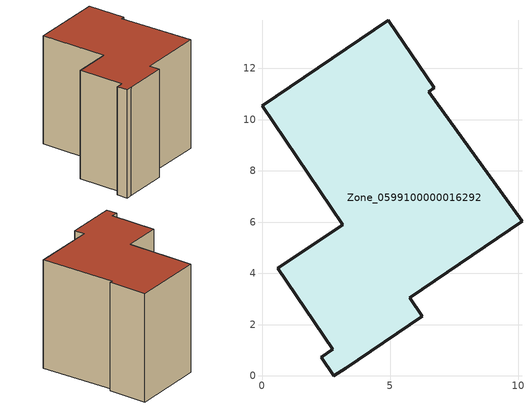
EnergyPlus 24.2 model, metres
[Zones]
Zone_0599100000016292
 floor ground (C_G): 10.15,6.03 5.76,3.04 6.25,2.32 3.27,0.29 2.81,0 2.31,0.73 2.76,1.04 0.62,4.19 3.14,5.91 0,10.54 4.93,13.88 6.73,11.24 6.51,11.09 z0
 wall outside (C_F): 6.73,11.24 4.93,13.88 0,10.54 3.14,5.91 0.62,4.19 2.76,1.04 2.31,0.73 2.81,0 3.27,0.29 6.25,2.32 5.76,3.04 10.15,6.03 6.51,11.09 6.73,11.24 z0:9.16
 roof outside (C_R): 10.15,6.03 6.51,11.09 6.73,11.24 4.93,13.88 0,10.54 3.14,5.91 0.62,4.19 2.76,1.04 2.31,0.73 2.81,0 3.27,0.29 6.25,2.32 5.76,3.04 z9.16
[BUILDING]
Pand.0599100000016292: North Axis=0; Terrain=City; Loads Convergence Tolerance Value=0.04; Temperature Convergence Tolerance Value=0.4; Solar Distribution=FullExterior; Maximum Number of Warmup Days=25; Minimum Number of Warmup Days=1
[Site:Location]
Rotterdam.The.Hague.AP_ZH_NLD Design_Conditions: Latitude=51.96; Longitude=4.45; Time Zone=1; Elevation=-4.5
[SITE:GROUNDTEMPERATURE:BUILDINGSURFACE]
18, 18, 18, 18, 18, 18, 18, 18, 18, 18, 18, 18
[MATERIAL] Thermal Absorptance=0.9; Solar Absorptance=0.7; Visible Absorptance=0.7
Name | Roughness | Thickness | Conductivity | Density | Specific Heat
G.TI.1975-1991 | MediumSmooth | 0.15 | 0.288461 | 540 | 1210
F.TI.1975-1991 | Rough | 0.3 | 0.230769 | 1920 | 840
R.TI.1975-1991 | MediumRough | 0.2 | 0.153846 | 1500 | 1000
[CONSTRUCTION]
C_G: G.TI.1975-1991
C_F: F.TI.1975-1991
C_R: R.TI.1975-1991
[ZONE]
Zone_0599100000016292: Type=1; Multiplier=1; Ceiling Height=Autocalculate; Volume=Autocalculate; Floor Area=autocalculate; Part of Total Floor Area=Yes
[ZONEINFILTRATION:DESIGNFLOWRATE]
Infil_Zone_0599100000016292: Zone or ZoneList or Space or SpaceList=Zone_0599100000016292; Schedule=AlwaysOn; Design Flow Rate Calculation Method=Flow/Area; Flow Rate per Floor Area=0.003; Constant Term Coefficient=1; Temperature Term Coefficient=0; Velocity Term Coefficient=0; Velocity Squared Term Coefficient=0
[HVACTEMPLATE:ZONE:IDEALLOADSAIRSYSTEM]
Zone_0599100000016292: Maximum Heating Supply Air Temperature=50; Minimum Cooling Supply Air Temperature=13; Maximum Heating Supply Air Humidity Ratio=0.0156; Minimum Cooling Supply Air Humidity Ratio=0.0077; Heating Limit=NoLimit; Cooling Limit=NoLimit; Dehumidification Control Type=ConstantSensibleHeatRatio; Cooling Sensible Heat Ratio=0.7; Dehumidification Setpoint=60; Humidification Control Type=None; Humidification Setpoint=30; Outdoor Air Method=None; Outdoor Air Flow Rate per Person=0.00944; Outdoor Air Flow Rate per Zone Floor Area=0; Outdoor Air Flow Rate per Zone=0; Demand Controlled Ventilation Type=None; Outdoor Air Economizer Type=NoEconomizer; Heat Recovery Type=None; Sensible Heat Recovery Effectiveness=0.7; Latent Heat Recovery Effectiveness=0.65
[ZONECONTROL:THERMOSTAT]
ThermostatControl_Zone_0599100000016292: Zone or ZoneList=Zone_0599100000016292; Control Type Schedule=DualSetpointControlType; Control 1=Thermostat_Zone_0599100000016292; Temperature Difference Between Cutout And Setpoint=0
[THERMOSTATSETPOINT:DUALSETPOINT]
Thermostat_Zone_0599100000016292: Heating Setpoint Temperature Schedule=HeatingSetpoint_Zone_0599100000016292; Cooling Setpoint Temperature Schedule=CoolingSetpoint_Zone_0599100000016292
[SCHEDULE:COMPACT]
HeatingSetpoint_Zone_0599100000016292: Through: 12/31, For: AllDays, Until: 24:00, 21
CoolingSetpoint_Zone_0599100000016292: Through: 12/31, For: AllDays, Until: 24:00, 24
DualSetpointControlType: Through: 12/31, For: AllDays, Until: 24:00, 4
AlwaysOn: Through: 12/31, For: AllDays, Until: 24:00, 1
